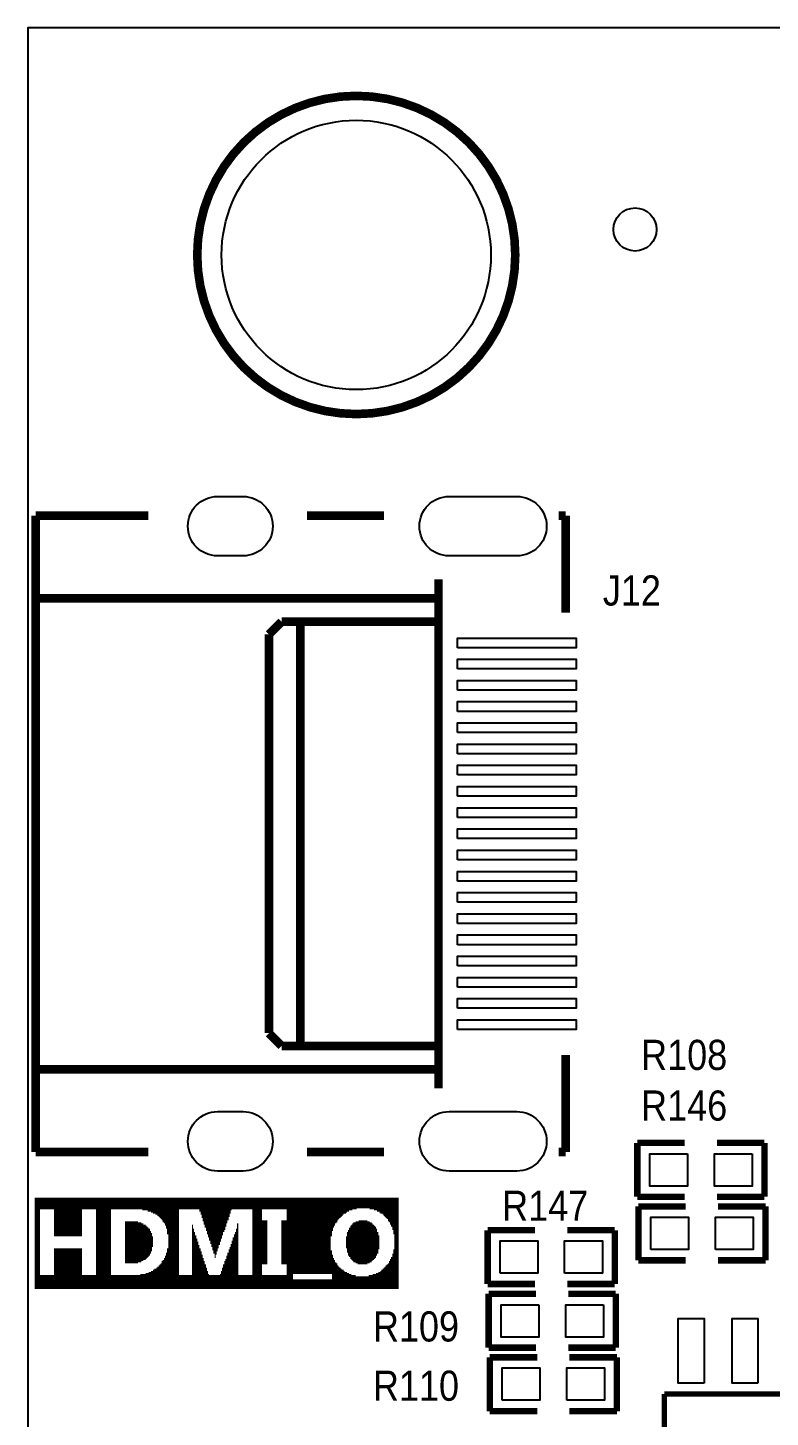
# Model space of a CAD drawing. Extents: x -1 to 188, y -4 to 106.
# Drawn here: x 0 to 17.51, y 73.57 to 106.32 of the extents above; entities that cross this region are included whole.
import ezdxf

# ---------------------------------------------------------------- set-up
doc = ezdxf.new("R2010")
doc.units = 0
for name, color, linetype in [('BG_OUTLINE', 3, 'CONTINUOUS'), ('MA_PEN3', 5, 'CONTINUOUS'), ('PG_SILKSCREEN_TOP', 6, 'CONTINUOUS'), ('PIN_TOP', 7, 'CONTINUOUS'), ('RD_SILKSCREEN_TOP', 8, 'CONTINUOUS')]:
    doc.layers.add(name, color=color, linetype=linetype)

msp = doc.modelspace()

# ---------------------------------------------------------------- linework, layer by layer
at = {"layer": 'BG_OUTLINE'}
msp.add_lwpolyline([(165.1, 106.3198), (45.988, 106.3198), (22.576, 106.3198), (0, 106.3198), (0, 0), (15.0114, 0), (15.0114, 8.255), (33.3502, 8.255), (33.3502, 0), (41.3512, 0), (41.3512, 6.4262, -0.414214), (43.18, 8.255, -0.414214), (45.0088, 6.4262), (45.0088, -3.9878), (45.5168, -4.4958), (55.6895, -4.4958)], format="xyb", dxfattribs=at)
at = {"layer": 'MA_PEN3', "const_width": 0.0254}
for points in [[(0.1623, 78.7339), (8.7475, 78.7339)], [(0.1623, 78.7085), (8.7475, 78.7085)], [(0.1623, 78.6831), (8.7475, 78.6831)], [(0.1623, 78.6577), (8.7475, 78.6577)], [(0.1623, 78.6323), (8.7475, 78.6323)], [(0.1623, 78.6069), (8.7475, 78.6069)], [(0.1623, 78.5815), (8.7475, 78.5815)], [(0.1623, 78.5561), (8.7475, 78.5561)], [(0.1623, 78.5307), (8.7475, 78.5307)], [(0.1623, 78.5053), (8.7475, 78.5053)], [(0.1623, 78.4799), (7.7569, 78.4799)], [(0.1623, 78.4545), (0.2893, 78.4545)], [(0.1623, 78.4291), (0.2893, 78.4291)], [(0.1623, 78.4037), (0.2893, 78.4037)], [(0.1623, 78.3783), (0.2893, 78.3783)], [(0.1623, 78.3529), (0.2893, 78.3529)], [(0.1623, 78.3275), (0.2893, 78.3275)], [(0.1623, 78.3021), (0.2893, 78.3021)], [(0.1623, 78.2767), (0.2893, 78.2767)], [(0.6195, 78.4545), (1.2799, 78.4545)], [(0.6195, 78.4291), (1.2799, 78.4291)], [(0.6195, 78.4037), (1.2799, 78.4037)], [(0.6195, 78.3783), (1.2799, 78.3783)], [(0.6195, 78.3529), (1.2799, 78.3529)], [(0.6195, 78.3275), (1.2799, 78.3275)], [(0.6195, 78.3021), (1.2799, 78.3021)], [(0.6195, 78.2767), (1.2799, 78.2767)], [(1.6101, 78.4545), (1.9657, 78.4545)], [(1.6101, 78.4291), (1.9657, 78.4291)], [(1.6101, 78.4037), (1.9657, 78.4037)], [(1.6101, 78.3783), (1.9657, 78.3783)], [(1.6101, 78.3529), (1.9657, 78.3529)], [(1.6101, 78.3275), (1.9657, 78.3275)], [(1.6101, 78.3021), (1.9657, 78.3021)], [(1.6101, 78.2767), (1.9657, 78.2767)], [(2.7023, 78.4545), (3.5659, 78.4545)], [(2.8293, 78.4291), (3.5659, 78.4291)], [(2.9055, 78.4037), (3.5659, 78.4037)], [(2.9563, 78.3783), (3.5659, 78.3783)], [(3.0071, 78.3529), (3.5659, 78.3529)], [(3.0579, 78.3275), (3.5659, 78.3275)], [(3.0833, 78.3021), (3.5659, 78.3021)], [(3.1087, 78.2767), (3.5659, 78.2767)], [(4.0485, 78.4545), (4.8105, 78.4545)], [(4.0485, 78.4291), (4.7851, 78.4291)], [(4.0739, 78.4037), (4.7851, 78.4037)], [(4.0739, 78.3783), (4.7851, 78.3783)], [(4.0739, 78.3529), (4.7597, 78.3529)], [(4.0993, 78.3275), (4.7597, 78.3275)], [(4.0993, 78.3021), (4.7597, 78.3021)], [(4.0993, 78.2767), (4.7343, 78.2767)], [(5.2931, 78.4545), (5.5217, 78.4545)], [(5.2931, 78.4291), (5.5217, 78.4291)], [(5.2931, 78.4037), (5.5217, 78.4037)], [(5.2931, 78.3783), (5.5217, 78.3783)], [(5.2931, 78.3529), (5.5217, 78.3529)], [(5.2931, 78.3275), (5.5217, 78.3275)], [(5.2931, 78.3021), (5.5217, 78.3021)], [(5.2931, 78.2767), (5.5217, 78.2767)], [(6.1059, 78.4545), (7.6553, 78.4545)], [(6.1059, 78.4291), (7.5791, 78.4291)], [(6.1059, 78.4037), (7.5283, 78.4037)], [(6.1059, 78.3783), (7.5029, 78.3783)], [(6.1059, 78.3529), (7.4521, 78.3529)], [(6.1059, 78.3275), (7.4267, 78.3275)], [(6.1059, 78.3021), (7.4013, 78.3021)], [(6.1059, 78.2767), (7.3759, 78.2767)], [(8.0617, 78.4799), (8.7475, 78.4799)], [(8.1633, 78.4545), (8.7475, 78.4545)], [(8.2395, 78.4291), (8.7475, 78.4291)], [(8.2903, 78.4037), (8.7475, 78.4037)], [(8.3157, 78.3783), (8.7475, 78.3783)], [(8.3665, 78.3529), (8.7475, 78.3529)], [(8.3919, 78.3275), (8.7475, 78.3275)], [(8.4173, 78.3021), (8.7475, 78.3021)], [(8.4427, 78.2767), (8.7475, 78.2767)], [(0.1623, 78.2513), (0.2893, 78.2513)], [(0.1623, 78.2259), (0.2893, 78.2259)], [(0.1623, 78.2005), (0.2893, 78.2005)], [(0.1623, 78.1751), (0.2893, 78.1751)], [(0.1623, 78.1497), (0.2893, 78.1497)], [(0.1623, 78.1243), (0.2893, 78.1243)], [(0.1623, 78.0989), (0.2893, 78.0989)], [(0.1623, 78.0735), (0.2893, 78.0735)], [(0.1623, 78.0481), (0.2893, 78.0481)], [(0.1623, 78.0227), (0.2893, 78.0227)], [(0.1623, 77.9973), (0.2893, 77.9973)], [(0.1623, 77.9719), (0.2893, 77.9719)], [(0.1623, 77.9465), (0.2893, 77.9465)], [(0.6195, 78.2513), (1.2799, 78.2513)], [(0.6195, 78.2259), (1.2799, 78.2259)], [(0.6195, 78.2005), (1.2799, 78.2005)], [(0.6195, 78.1751), (1.2799, 78.1751)], [(0.6195, 78.1497), (1.2799, 78.1497)], [(0.6195, 78.1243), (1.2799, 78.1243)], [(0.6195, 78.0989), (1.2799, 78.0989)], [(0.6195, 78.0735), (1.2799, 78.0735)], [(0.6195, 78.0481), (1.2799, 78.0481)], [(0.6195, 78.0227), (1.2799, 78.0227)], [(0.6195, 77.9973), (1.2799, 77.9973)], [(0.6195, 77.9719), (1.2799, 77.9719)], [(0.6195, 77.9465), (1.2799, 77.9465)], [(1.6101, 78.2513), (1.9657, 78.2513)], [(1.6101, 78.2259), (1.9657, 78.2259)], [(1.6101, 78.2005), (1.9657, 78.2005)], [(1.6101, 78.1751), (1.9657, 78.1751)], [(1.6101, 78.1497), (1.9657, 78.1497)], [(1.6101, 78.1243), (1.9657, 78.1243)], [(1.6101, 78.0989), (1.9657, 78.0989)], [(1.6101, 78.0735), (1.9657, 78.0735)], [(1.6101, 78.0481), (1.9657, 78.0481)], [(1.6101, 78.0227), (1.9657, 78.0227)], [(1.6101, 77.9973), (1.9657, 77.9973)], [(1.6101, 77.9719), (1.9657, 77.9719)], [(1.6101, 77.9465), (1.9657, 77.9465)], [(2.2959, 78.1751), (2.6007, 78.1751)], [(2.2959, 78.1497), (2.6769, 78.1497)], [(2.2959, 78.1243), (2.7277, 78.1243)], [(2.2959, 78.0989), (2.7785, 78.0989)], [(2.2959, 78.0735), (2.8039, 78.0735)], [(2.2959, 78.0481), (2.8293, 78.0481)], [(2.2959, 78.0227), (2.8547, 78.0227)], [(2.2959, 77.9973), (2.8801, 77.9973)], [(2.2959, 77.9719), (2.8801, 77.9719)], [(2.2959, 77.9465), (2.9055, 77.9465)], [(3.1341, 78.2513), (3.5659, 78.2513)], [(3.1595, 78.2259), (3.5659, 78.2259)], [(3.1849, 78.2005), (3.5659, 78.2005)], [(3.1849, 78.1751), (3.5659, 78.1751)], [(3.2103, 78.1497), (3.5659, 78.1497)], [(3.2357, 78.1243), (3.5659, 78.1243)], [(3.2357, 78.0989), (3.5659, 78.0989)], [(3.2611, 78.0735), (3.5659, 78.0735)], [(3.2611, 78.0481), (3.5659, 78.0481)], [(3.2611, 78.0227), (3.5659, 78.0227)], [(3.2865, 77.9973), (3.5659, 77.9973)], [(3.2865, 77.9719), (3.5659, 77.9719)], [(3.2865, 77.9465), (3.5659, 77.9465)], [(3.8707, 78.0989), (3.8961, 78.0989)], [(3.8707, 78.0735), (3.8961, 78.0735)], [(3.8707, 78.0481), (3.8961, 78.0481)], [(3.8707, 78.0227), (3.8961, 78.0227)], [(3.8707, 77.9973), (3.9215, 77.9973)], [(3.8707, 77.9719), (3.9215, 77.9719)], [(3.8707, 77.9465), (3.9215, 77.9465)], [(4.1247, 78.2513), (4.7343, 78.2513)], [(4.1247, 78.2259), (4.7343, 78.2259)], [(4.1247, 78.2005), (4.7089, 78.2005)], [(4.1501, 78.1751), (4.7089, 78.1751)], [(4.1501, 78.1497), (4.7089, 78.1497)], [(4.1501, 78.1243), (4.6835, 78.1243)], [(4.1755, 78.0989), (4.6835, 78.0989)], [(4.1755, 78.0735), (4.6835, 78.0735)], [(4.1755, 78.0481), (4.6581, 78.0481)], [(4.2009, 78.0227), (4.6581, 78.0227)], [(4.2009, 77.9973), (4.6581, 77.9973)], [(4.2009, 77.9719), (4.6327, 77.9719)], [(4.2263, 77.9465), (4.6327, 77.9465)], [(4.9121, 77.9973), (4.9629, 77.9973)], [(4.9121, 77.9719), (4.9629, 77.9719)], [(4.9121, 77.9465), (4.9629, 77.9465)], [(4.9375, 78.1243), (4.9629, 78.1243)], [(4.9375, 78.0989), (4.9629, 78.0989)], [(4.9375, 78.0735), (4.9629, 78.0735)], [(4.9375, 78.0481), (4.9629, 78.0481)], [(4.9375, 78.0227), (4.9629, 78.0227)], [(5.2931, 78.2513), (5.5217, 78.2513)], [(5.2931, 78.2259), (5.5217, 78.2259)], [(5.2931, 78.2005), (5.6487, 78.2005)], [(5.2931, 78.1751), (5.6487, 78.1751)], [(5.2931, 78.1497), (5.6487, 78.1497)], [(5.2931, 78.1243), (5.6487, 78.1243)], [(5.2931, 78.0989), (5.6487, 78.0989)], [(5.2931, 78.0735), (5.6487, 78.0735)], [(5.2931, 78.0481), (5.6487, 78.0481)], [(5.2931, 78.0227), (5.6487, 78.0227)], [(5.2931, 77.9973), (5.6487, 77.9973)], [(5.2931, 77.9719), (5.6487, 77.9719)], [(5.2931, 77.9465), (5.6487, 77.9465)], [(5.9789, 78.2005), (7.2997, 78.2005)], [(5.9789, 78.1751), (7.2997, 78.1751)], [(5.9789, 78.1497), (7.2743, 78.1497)], [(5.9789, 78.1243), (7.2489, 78.1243)], [(5.9789, 78.0989), (7.2489, 78.0989)], [(5.9789, 78.0735), (7.2235, 78.0735)], [(5.9789, 78.0481), (7.2235, 78.0481)], [(5.9789, 78.0227), (7.1981, 78.0227)], [(5.9789, 77.9973), (7.1981, 77.9973)], [(5.9789, 77.9719), (7.1981, 77.9719)], [(5.9789, 77.9465), (7.1727, 77.9465)], [(6.1059, 78.2513), (7.3505, 78.2513)], [(6.1059, 78.2259), (7.3251, 78.2259)], [(7.5537, 77.9719), (8.2395, 77.9719)], [(7.5537, 77.9465), (8.2395, 77.9465)], [(7.5791, 78.0227), (8.2141, 78.0227)], [(7.5791, 77.9973), (8.2395, 77.9973)], [(7.6045, 78.0735), (8.1887, 78.0735)], [(7.6045, 78.0481), (8.2141, 78.0481)], [(7.6299, 78.0989), (8.1633, 78.0989)], [(7.6553, 78.1243), (8.1379, 78.1243)], [(7.6807, 78.1497), (8.1125, 78.1497)], [(7.7315, 78.1751), (8.0617, 78.1751)], [(7.8077, 78.2005), (8.0109, 78.2005)], [(8.4681, 78.2513), (8.7475, 78.2513)], [(8.4935, 78.2259), (8.7475, 78.2259)], [(8.4935, 78.2005), (8.7475, 78.2005)], [(8.5189, 78.1751), (8.7475, 78.1751)], [(8.5443, 78.1497), (8.7475, 78.1497)], [(8.5443, 78.1243), (8.7475, 78.1243)], [(8.5697, 78.0989), (8.7475, 78.0989)], [(8.5697, 78.0735), (8.7475, 78.0735)], [(8.5951, 78.0481), (8.7475, 78.0481)], [(8.5951, 78.0227), (8.7475, 78.0227)], [(8.5951, 77.9973), (8.7475, 77.9973)], [(8.6205, 77.9719), (8.7475, 77.9719)], [(8.6205, 77.9465), (8.7475, 77.9465)], [(0.1623, 77.9211), (0.2893, 77.9211)], [(0.1623, 77.8957), (0.2893, 77.8957)], [(0.1623, 77.8703), (0.2893, 77.8703)], [(0.1623, 77.8449), (0.2893, 77.8449)], [(0.1623, 77.8195), (0.2893, 77.8195)], [(0.1623, 77.7941), (0.2893, 77.7941)], [(0.1623, 77.7687), (0.2893, 77.7687)], [(0.1623, 77.7433), (0.2893, 77.7433)], [(0.1623, 77.7179), (0.2893, 77.7179)], [(0.1623, 77.6925), (0.2893, 77.6925)], [(0.1623, 77.6671), (0.2893, 77.6671)], [(0.1623, 77.6417), (0.2893, 77.6417)], [(0.1623, 77.6163), (0.2893, 77.6163)], [(0.6195, 77.9211), (1.2799, 77.9211)], [(0.6195, 77.8957), (1.2799, 77.8957)], [(0.6195, 77.8703), (1.2799, 77.8703)], [(0.6195, 77.8449), (1.2799, 77.8449)], [(1.6101, 77.9211), (1.9657, 77.9211)], [(1.6101, 77.8957), (1.9657, 77.8957)], [(1.6101, 77.8703), (1.9657, 77.8703)], [(1.6101, 77.8449), (1.9657, 77.8449)], [(1.6101, 77.8195), (1.9657, 77.8195)], [(1.6101, 77.7941), (1.9657, 77.7941)], [(1.6101, 77.7687), (1.9657, 77.7687)], [(1.6101, 77.7433), (1.9657, 77.7433)], [(1.6101, 77.7179), (1.9657, 77.7179)], [(1.6101, 77.6925), (1.9657, 77.6925)], [(1.6101, 77.6671), (1.9657, 77.6671)], [(1.6101, 77.6417), (1.9657, 77.6417)], [(1.6101, 77.6163), (1.9657, 77.6163)], [(2.2959, 77.9211), (2.9055, 77.9211)], [(2.2959, 77.8957), (2.9309, 77.8957)], [(2.2959, 77.8703), (2.9309, 77.8703)], [(2.2959, 77.8449), (2.9309, 77.8449)], [(2.2959, 77.8195), (2.9563, 77.8195)], [(2.2959, 77.7941), (2.9563, 77.7941)], [(2.2959, 77.7687), (2.9563, 77.7687)], [(2.2959, 77.7433), (2.9563, 77.7433)], [(2.2959, 77.7179), (2.9563, 77.7179)], [(2.2959, 77.6925), (2.9563, 77.6925)], [(2.2959, 77.6671), (2.9563, 77.6671)], [(2.2959, 77.6417), (2.9563, 77.6417)], [(2.2959, 77.6163), (2.9563, 77.6163)], [(3.2865, 77.9211), (3.5659, 77.9211)], [(3.2865, 77.8957), (3.5659, 77.8957)], [(3.3119, 77.8703), (3.5659, 77.8703)], [(3.3119, 77.8449), (3.5659, 77.8449)], [(3.3119, 77.8195), (3.5659, 77.8195)], [(3.3119, 77.7941), (3.5659, 77.7941)], [(3.3119, 77.7687), (3.5659, 77.7687)], [(3.3119, 77.7433), (3.5659, 77.7433)], [(3.3119, 77.7179), (3.5659, 77.7179)], [(3.3119, 77.6925), (3.5659, 77.6925)], [(3.3119, 77.6671), (3.5659, 77.6671)], [(3.3119, 77.6417), (3.5659, 77.6417)], [(3.3119, 77.6163), (3.5659, 77.6163)], [(3.8707, 77.9211), (3.9469, 77.9211)], [(3.8707, 77.8957), (3.9469, 77.8957)], [(3.8707, 77.8703), (3.9469, 77.8703)], [(3.8707, 77.8449), (3.9723, 77.8449)], [(3.8707, 77.8195), (3.9723, 77.8195)], [(3.8707, 77.7941), (3.9723, 77.7941)], [(3.8707, 77.7687), (3.9977, 77.7687)], [(3.8707, 77.7433), (3.9977, 77.7433)], [(3.8707, 77.7179), (3.9977, 77.7179)], [(3.8707, 77.6925), (4.0231, 77.6925)], [(3.8707, 77.6671), (4.0231, 77.6671)], [(3.8707, 77.6417), (4.0231, 77.6417)], [(3.8707, 77.6163), (4.0485, 77.6163)], [(4.2263, 77.9211), (4.6073, 77.9211)], [(4.2263, 77.8957), (4.6073, 77.8957)], [(4.2517, 77.8703), (4.6073, 77.8703)], [(4.2517, 77.8449), (4.5819, 77.8449)], [(4.2517, 77.8195), (4.5819, 77.8195)], [(4.2771, 77.7941), (4.5819, 77.7941)], [(4.2771, 77.7687), (4.5565, 77.7687)], [(4.2771, 77.7433), (4.5565, 77.7433)], [(4.3025, 77.7179), (4.5565, 77.7179)], [(4.3025, 77.6925), (4.5311, 77.6925)], [(4.3025, 77.6671), (4.5311, 77.6671)], [(4.3279, 77.6417), (4.5311, 77.6417)], [(4.3279, 77.6163), (4.5057, 77.6163)], [(4.7851, 77.6417), (4.9629, 77.6417)], [(4.7851, 77.6163), (4.9629, 77.6163)], [(4.8105, 77.7179), (4.9629, 77.7179)], [(4.8105, 77.6925), (4.9629, 77.6925)], [(4.8105, 77.6671), (4.9629, 77.6671)], [(4.8359, 77.7941), (4.9629, 77.7941)], [(4.8359, 77.7687), (4.9629, 77.7687)], [(4.8359, 77.7433), (4.9629, 77.7433)], [(4.8613, 77.8703), (4.9629, 77.8703)], [(4.8613, 77.8449), (4.9629, 77.8449)], [(4.8613, 77.8195), (4.9629, 77.8195)], [(4.8867, 77.9211), (4.9629, 77.9211)], [(4.8867, 77.8957), (4.9629, 77.8957)], [(5.2931, 77.9211), (5.6487, 77.9211)], [(5.2931, 77.8957), (5.6487, 77.8957)], [(5.2931, 77.8703), (5.6487, 77.8703)], [(5.2931, 77.8449), (5.6487, 77.8449)], [(5.2931, 77.8195), (5.6487, 77.8195)], [(5.2931, 77.7941), (5.6487, 77.7941)], [(5.2931, 77.7687), (5.6487, 77.7687)], [(5.2931, 77.7433), (5.6487, 77.7433)], [(5.2931, 77.7179), (5.6487, 77.7179)], [(5.2931, 77.6925), (5.6487, 77.6925)], [(5.2931, 77.6671), (5.6487, 77.6671)], [(5.2931, 77.6417), (5.6487, 77.6417)], [(5.2931, 77.6163), (5.6487, 77.6163)], [(5.9789, 77.9211), (7.1727, 77.9211)], [(5.9789, 77.8957), (7.1727, 77.8957)], [(5.9789, 77.8703), (7.1727, 77.8703)], [(5.9789, 77.8449), (7.1727, 77.8449)], [(5.9789, 77.8195), (7.1473, 77.8195)], [(5.9789, 77.7941), (7.1473, 77.7941)], [(5.9789, 77.7687), (7.1473, 77.7687)], [(5.9789, 77.7433), (7.1473, 77.7433)], [(5.9789, 77.7179), (7.1473, 77.7179)], [(5.9789, 77.6925), (7.1473, 77.6925)], [(5.9789, 77.6671), (7.1473, 77.6671)], [(5.9789, 77.6417), (7.1473, 77.6417)], [(5.9789, 77.6163), (7.1473, 77.6163)], [(7.5029, 77.8195), (8.2903, 77.8195)], [(7.5029, 77.7941), (8.2903, 77.7941)], [(7.5029, 77.7687), (8.2903, 77.7687)], [(7.5029, 77.7433), (8.2903, 77.7433)], [(7.5029, 77.7179), (8.2903, 77.7179)], [(7.5029, 77.6925), (8.2903, 77.6925)], [(7.5029, 77.6671), (8.2903, 77.6671)], [(7.5029, 77.6417), (8.2903, 77.6417)], [(7.5029, 77.6163), (8.2903, 77.6163)], [(7.5283, 77.9211), (8.2649, 77.9211)], [(7.5283, 77.8957), (8.2649, 77.8957)], [(7.5283, 77.8703), (8.2649, 77.8703)], [(7.5283, 77.8449), (8.2903, 77.8449)], [(8.6205, 77.9211), (8.7475, 77.9211)], [(8.6205, 77.8957), (8.7475, 77.8957)], [(8.6459, 77.8703), (8.7475, 77.8703)], [(8.6459, 77.8449), (8.7475, 77.8449)], [(8.6459, 77.8195), (8.7475, 77.8195)], [(8.6459, 77.7941), (8.7475, 77.7941)], [(8.6459, 77.7687), (8.7475, 77.7687)], [(8.6459, 77.7433), (8.7475, 77.7433)], [(8.6459, 77.7179), (8.7475, 77.7179)], [(8.6459, 77.6925), (8.7475, 77.6925)], [(8.6459, 77.6671), (8.7475, 77.6671)], [(8.6459, 77.6417), (8.7475, 77.6417)], [(8.6459, 77.6163), (8.7475, 77.6163)], [(0.1623, 77.5909), (0.2893, 77.5909)], [(0.1623, 77.5655), (0.2893, 77.5655)], [(0.1623, 77.5401), (0.2893, 77.5401)], [(0.1623, 77.5147), (0.2893, 77.5147)], [(0.1623, 77.4893), (0.2893, 77.4893)], [(0.1623, 77.4639), (0.2893, 77.4639)], [(0.1623, 77.4385), (0.2893, 77.4385)], [(0.1623, 77.4131), (0.2893, 77.4131)], [(0.1623, 77.3877), (0.2893, 77.3877)], [(0.1623, 77.3623), (0.2893, 77.3623)], [(0.1623, 77.3369), (0.2893, 77.3369)], [(0.1623, 77.3115), (0.2893, 77.3115)], [(0.1623, 77.2861), (0.2893, 77.2861)], [(0.6195, 77.5401), (1.2799, 77.5401)], [(0.6195, 77.5147), (1.2799, 77.5147)], [(0.6195, 77.4893), (1.2799, 77.4893)], [(0.6195, 77.4639), (1.2799, 77.4639)], [(0.6195, 77.4385), (1.2799, 77.4385)], [(0.6195, 77.4131), (1.2799, 77.4131)], [(0.6195, 77.3877), (1.2799, 77.3877)], [(0.6195, 77.3623), (1.2799, 77.3623)], [(0.6195, 77.3369), (1.2799, 77.3369)], [(0.6195, 77.3115), (1.2799, 77.3115)], [(0.6195, 77.2861), (1.2799, 77.2861)], [(1.6101, 77.5909), (1.9657, 77.5909)], [(1.6101, 77.5655), (1.9657, 77.5655)], [(1.6101, 77.5401), (1.9657, 77.5401)], [(1.6101, 77.5147), (1.9657, 77.5147)], [(1.6101, 77.4893), (1.9657, 77.4893)], [(1.6101, 77.4639), (1.9657, 77.4639)], [(1.6101, 77.4385), (1.9657, 77.4385)], [(1.6101, 77.4131), (1.9657, 77.4131)], [(1.6101, 77.3877), (1.9657, 77.3877)], [(1.6101, 77.3623), (1.9657, 77.3623)], [(1.6101, 77.3369), (1.9657, 77.3369)], [(1.6101, 77.3115), (1.9657, 77.3115)], [(1.6101, 77.2861), (1.9657, 77.2861)], [(2.2959, 77.5909), (2.9563, 77.5909)], [(2.2959, 77.5655), (2.9309, 77.5655)], [(2.2959, 77.5401), (2.9309, 77.5401)], [(2.2959, 77.5147), (2.9309, 77.5147)], [(2.2959, 77.4893), (2.9309, 77.4893)], [(2.2959, 77.4639), (2.9055, 77.4639)], [(2.2959, 77.4385), (2.9055, 77.4385)], [(2.2959, 77.4131), (2.8801, 77.4131)], [(2.2959, 77.3877), (2.8801, 77.3877)], [(2.2959, 77.3623), (2.8547, 77.3623)], [(2.2959, 77.3369), (2.8293, 77.3369)], [(2.2959, 77.3115), (2.8039, 77.3115)], [(2.2959, 77.2861), (2.7785, 77.2861)], [(3.2103, 77.3115), (3.5659, 77.3115)], [(3.2103, 77.2861), (3.5659, 77.2861)], [(3.2357, 77.3623), (3.5659, 77.3623)], [(3.2357, 77.3369), (3.5659, 77.3369)], [(3.2611, 77.4385), (3.5659, 77.4385)], [(3.2611, 77.4131), (3.5659, 77.4131)], [(3.2611, 77.3877), (3.5659, 77.3877)], [(3.2865, 77.5401), (3.5659, 77.5401)], [(3.2865, 77.5147), (3.5659, 77.5147)], [(3.2865, 77.4893), (3.5659, 77.4893)], [(3.2865, 77.4639), (3.5659, 77.4639)], [(3.3119, 77.5909), (3.5659, 77.5909)], [(3.3119, 77.5655), (3.5659, 77.5655)], [(3.8707, 77.5909), (4.0485, 77.5909)], [(3.8707, 77.5655), (4.0485, 77.5655)], [(3.8707, 77.5401), (4.0739, 77.5401)], [(3.8707, 77.5147), (4.0739, 77.5147)], [(3.8707, 77.4893), (4.0739, 77.4893)], [(3.8707, 77.4639), (4.0993, 77.4639)], [(3.8707, 77.4385), (4.0993, 77.4385)], [(3.8707, 77.4131), (4.0993, 77.4131)], [(3.8707, 77.3877), (4.1247, 77.3877)], [(3.8707, 77.3623), (4.1247, 77.3623)], [(3.8707, 77.3369), (4.1247, 77.3369)], [(3.8707, 77.3115), (4.1501, 77.3115)], [(3.8707, 77.2861), (4.1501, 77.2861)], [(4.3279, 77.5909), (4.5057, 77.5909)], [(4.3533, 77.5655), (4.5057, 77.5655)], [(4.3533, 77.5401), (4.4803, 77.5401)], [(4.3533, 77.5147), (4.4803, 77.5147)], [(4.3787, 77.4893), (4.4803, 77.4893)], [(4.3787, 77.4639), (4.4549, 77.4639)], [(4.3787, 77.4385), (4.4549, 77.4385)], [(4.4041, 77.4131), (4.4549, 77.4131)], [(4.4041, 77.3877), (4.4295, 77.3877)], [(4.4041, 77.3623), (4.4295, 77.3623)], [(4.4041, 77.3369), (4.4295, 77.3369)], [(4.6581, 77.2861), (4.9629, 77.2861)], [(4.6835, 77.3623), (4.9629, 77.3623)], [(4.6835, 77.3369), (4.9629, 77.3369)], [(4.6835, 77.3115), (4.9629, 77.3115)], [(4.7089, 77.4385), (4.9629, 77.4385)], [(4.7089, 77.4131), (4.9629, 77.4131)], [(4.7089, 77.3877), (4.9629, 77.3877)], [(4.7343, 77.5147), (4.9629, 77.5147)], [(4.7343, 77.4893), (4.9629, 77.4893)], [(4.7343, 77.4639), (4.9629, 77.4639)], [(4.7597, 77.5655), (4.9629, 77.5655)], [(4.7597, 77.5401), (4.9629, 77.5401)], [(4.7851, 77.5909), (4.9629, 77.5909)], [(5.2931, 77.5909), (5.6487, 77.5909)], [(5.2931, 77.5655), (5.6487, 77.5655)], [(5.2931, 77.5401), (5.6487, 77.5401)], [(5.2931, 77.5147), (5.6487, 77.5147)], [(5.2931, 77.4893), (5.6487, 77.4893)], [(5.2931, 77.4639), (5.6487, 77.4639)], [(5.2931, 77.4385), (5.6487, 77.4385)], [(5.2931, 77.4131), (5.6487, 77.4131)], [(5.2931, 77.3877), (5.6487, 77.3877)], [(5.2931, 77.3623), (5.6487, 77.3623)], [(5.2931, 77.3369), (5.6487, 77.3369)], [(5.2931, 77.3115), (5.6487, 77.3115)], [(5.2931, 77.2861), (5.6487, 77.2861)], [(5.9789, 77.5909), (7.1473, 77.5909)], [(5.9789, 77.5655), (7.1473, 77.5655)], [(5.9789, 77.5401), (7.1473, 77.5401)], [(5.9789, 77.5147), (7.1473, 77.5147)], [(5.9789, 77.4893), (7.1727, 77.4893)], [(5.9789, 77.4639), (7.1727, 77.4639)], [(5.9789, 77.4385), (7.1727, 77.4385)], [(5.9789, 77.4131), (7.1727, 77.4131)], [(5.9789, 77.3877), (7.1981, 77.3877)], [(5.9789, 77.3623), (7.1981, 77.3623)], [(5.9789, 77.3369), (7.1981, 77.3369)], [(5.9789, 77.3115), (7.2235, 77.3115)], [(5.9789, 77.2861), (7.2235, 77.2861)], [(7.5029, 77.5909), (8.2903, 77.5909)], [(7.5029, 77.5655), (8.2903, 77.5655)], [(7.5283, 77.5401), (8.2903, 77.5401)], [(7.5283, 77.5147), (8.2649, 77.5147)], [(7.5283, 77.4893), (8.2649, 77.4893)], [(7.5283, 77.4639), (8.2649, 77.4639)], [(7.5537, 77.4385), (8.2649, 77.4385)], [(7.5537, 77.4131), (8.2395, 77.4131)], [(7.5537, 77.3877), (8.2395, 77.3877)], [(7.5791, 77.3623), (8.2141, 77.3623)], [(7.6045, 77.3369), (8.2141, 77.3369)], [(7.6045, 77.3115), (8.1887, 77.3115)], [(7.6299, 77.2861), (8.1633, 77.2861)], [(8.5443, 77.2861), (8.7475, 77.2861)], [(8.5697, 77.3369), (8.7475, 77.3369)], [(8.5697, 77.3115), (8.7475, 77.3115)], [(8.5951, 77.4131), (8.7475, 77.4131)], [(8.5951, 77.3877), (8.7475, 77.3877)], [(8.5951, 77.3623), (8.7475, 77.3623)], [(8.6205, 77.5147), (8.7475, 77.5147)], [(8.6205, 77.4893), (8.7475, 77.4893)], [(8.6205, 77.4639), (8.7475, 77.4639)], [(8.6205, 77.4385), (8.7475, 77.4385)], [(8.6459, 77.5909), (8.7475, 77.5909)], [(8.6459, 77.5655), (8.7475, 77.5655)], [(8.6459, 77.5401), (8.7475, 77.5401)], [(0.1623, 77.2607), (0.2893, 77.2607)], [(0.1623, 77.2353), (0.2893, 77.2353)], [(0.1623, 77.2099), (0.2893, 77.2099)], [(0.1623, 77.1845), (0.2893, 77.1845)], [(0.1623, 77.1591), (0.2893, 77.1591)], [(0.1623, 77.1337), (0.2893, 77.1337)], [(0.1623, 77.1083), (0.2893, 77.1083)], [(0.1623, 77.0829), (0.2893, 77.0829)], [(0.1623, 77.0575), (0.2893, 77.0575)], [(0.1623, 77.0321), (0.2893, 77.0321)], [(0.1623, 77.0067), (0.2893, 77.0067)], [(0.1623, 76.9813), (0.2893, 76.9813)], [(0.1623, 76.9559), (0.2893, 76.9559)], [(0.6195, 77.2607), (1.2799, 77.2607)], [(0.6195, 77.2353), (1.2799, 77.2353)], [(0.6195, 77.2099), (1.2799, 77.2099)], [(0.6195, 77.1845), (1.2799, 77.1845)], [(0.6195, 77.1591), (1.2799, 77.1591)], [(0.6195, 77.1337), (1.2799, 77.1337)], [(0.6195, 77.1083), (1.2799, 77.1083)], [(0.6195, 77.0829), (1.2799, 77.0829)], [(0.6195, 77.0575), (1.2799, 77.0575)], [(0.6195, 77.0321), (1.2799, 77.0321)], [(0.6195, 77.0067), (1.2799, 77.0067)], [(0.6195, 76.9813), (1.2799, 76.9813)], [(0.6195, 76.9559), (1.2799, 76.9559)], [(1.6101, 77.2607), (1.9657, 77.2607)], [(1.6101, 77.2353), (1.9657, 77.2353)], [(1.6101, 77.2099), (1.9657, 77.2099)], [(1.6101, 77.1845), (1.9657, 77.1845)], [(1.6101, 77.1591), (1.9657, 77.1591)], [(1.6101, 77.1337), (1.9657, 77.1337)], [(1.6101, 77.1083), (1.9657, 77.1083)], [(1.6101, 77.0829), (1.9657, 77.0829)], [(1.6101, 77.0575), (1.9657, 77.0575)], [(1.6101, 77.0321), (1.9657, 77.0321)], [(1.6101, 77.0067), (1.9657, 77.0067)], [(1.6101, 76.9813), (1.9657, 76.9813)], [(1.6101, 76.9559), (1.9657, 76.9559)], [(2.2959, 77.2607), (2.7277, 77.2607)], [(2.2959, 77.2353), (2.6769, 77.2353)], [(2.2959, 77.2099), (2.6007, 77.2099)], [(2.7785, 76.9559), (3.5659, 76.9559)], [(2.8547, 76.9813), (3.5659, 76.9813)], [(2.9055, 77.0067), (3.5659, 77.0067)], [(2.9563, 77.0321), (3.5659, 77.0321)], [(2.9817, 77.0575), (3.5659, 77.0575)], [(3.0325, 77.0829), (3.5659, 77.0829)], [(3.0579, 77.1083), (3.5659, 77.1083)], [(3.0833, 77.1337), (3.5659, 77.1337)], [(3.1087, 77.1591), (3.5659, 77.1591)], [(3.1341, 77.1845), (3.5659, 77.1845)], [(3.1595, 77.2353), (3.5659, 77.2353)], [(3.1595, 77.2099), (3.5659, 77.2099)], [(3.1849, 77.2607), (3.5659, 77.2607)], [(3.8707, 77.2607), (4.1501, 77.2607)], [(3.8707, 77.2353), (4.1755, 77.2353)], [(3.8707, 77.2099), (4.1755, 77.2099)], [(3.8707, 77.1845), (4.1755, 77.1845)], [(3.8707, 77.1591), (4.2009, 77.1591)], [(3.8707, 77.1337), (4.2009, 77.1337)], [(3.8707, 77.1083), (4.2009, 77.1083)], [(3.8707, 77.0829), (4.2263, 77.0829)], [(3.8707, 77.0575), (4.2263, 77.0575)], [(3.8707, 77.0321), (4.2263, 77.0321)], [(3.8707, 77.0067), (4.2517, 77.0067)], [(3.8707, 76.9813), (4.2517, 76.9813)], [(3.8707, 76.9559), (4.2517, 76.9559)], [(4.5565, 77.0067), (4.9629, 77.0067)], [(4.5565, 76.9813), (4.9629, 76.9813)], [(4.5565, 76.9559), (4.9629, 76.9559)], [(4.5819, 77.0829), (4.9629, 77.0829)], [(4.5819, 77.0575), (4.9629, 77.0575)], [(4.5819, 77.0321), (4.9629, 77.0321)], [(4.6073, 77.1591), (4.9629, 77.1591)], [(4.6073, 77.1337), (4.9629, 77.1337)], [(4.6073, 77.1083), (4.9629, 77.1083)], [(4.6327, 77.2353), (4.9629, 77.2353)], [(4.6327, 77.2099), (4.9629, 77.2099)], [(4.6327, 77.1845), (4.9629, 77.1845)], [(4.6581, 77.2607), (4.9629, 77.2607)], [(5.2931, 77.2607), (5.6487, 77.2607)], [(5.2931, 77.2353), (5.6487, 77.2353)], [(5.2931, 77.2099), (5.6487, 77.2099)], [(5.2931, 77.1845), (5.6487, 77.1845)], [(5.2931, 77.1591), (5.5217, 77.1591)], [(5.2931, 77.1337), (5.5217, 77.1337)], [(5.2931, 77.1083), (5.5217, 77.1083)], [(5.2931, 77.0829), (5.5217, 77.0829)], [(5.2931, 77.0575), (5.5217, 77.0575)], [(5.2931, 77.0321), (5.5217, 77.0321)], [(5.2931, 77.0067), (5.5217, 77.0067)], [(5.2931, 76.9813), (5.5217, 76.9813)], [(5.2931, 76.9559), (5.5217, 76.9559)], [(5.9789, 77.2607), (7.2489, 77.2607)], [(5.9789, 77.2353), (7.2489, 77.2353)], [(5.9789, 77.2099), (7.2743, 77.2099)], [(5.9789, 77.1845), (7.2997, 77.1845)], [(6.1059, 77.1591), (7.2997, 77.1591)], [(6.1059, 77.1337), (7.3251, 77.1337)], [(6.1059, 77.1083), (7.3505, 77.1083)], [(6.1059, 77.0829), (7.3759, 77.0829)], [(6.1059, 77.0575), (7.4013, 77.0575)], [(6.1059, 77.0321), (7.4521, 77.0321)], [(6.1059, 77.0067), (7.4775, 77.0067)], [(6.1059, 76.9813), (7.5283, 76.9813)], [(6.1059, 76.9559), (7.5791, 76.9559)], [(7.6553, 77.2607), (8.1379, 77.2607)], [(7.6807, 77.2353), (8.1125, 77.2353)], [(7.7315, 77.2099), (8.0617, 77.2099)], [(7.7823, 77.1845), (8.0109, 77.1845)], [(8.2141, 76.9559), (8.7475, 76.9559)], [(8.2649, 76.9813), (8.7475, 76.9813)], [(8.3157, 77.0067), (8.7475, 77.0067)], [(8.3411, 77.0321), (8.7475, 77.0321)], [(8.3665, 77.0575), (8.7475, 77.0575)], [(8.3919, 77.0829), (8.7475, 77.0829)], [(8.4173, 77.1083), (8.7475, 77.1083)], [(8.4427, 77.1337), (8.7475, 77.1337)], [(8.4681, 77.1591), (8.7475, 77.1591)], [(8.4935, 77.1845), (8.7475, 77.1845)], [(8.5189, 77.2353), (8.7475, 77.2353)], [(8.5189, 77.2099), (8.7475, 77.2099)], [(8.5443, 77.2607), (8.7475, 77.2607)], [(0.1623, 76.9305), (0.2893, 76.9305)], [(0.1623, 76.9051), (6.2583, 76.9051)], [(0.1623, 76.8797), (6.2583, 76.8797)], [(0.1623, 76.8543), (6.2583, 76.8543)], [(0.1623, 76.8289), (6.2583, 76.8289)], [(0.1623, 76.8035), (8.7475, 76.8035)], [(0.1623, 76.7781), (8.7475, 76.7781)], [(0.1623, 76.7527), (8.7475, 76.7527)], [(0.1623, 76.7273), (8.7475, 76.7273)], [(0.1623, 76.7019), (8.7475, 76.7019)], [(0.1623, 76.6765), (8.7475, 76.6765)], [(0.1623, 76.6511), (8.7475, 76.6511)], [(0.1623, 76.6257), (8.7475, 76.6257)], [(0.6195, 76.9305), (1.2799, 76.9305)], [(1.6101, 76.9305), (1.9657, 76.9305)], [(2.6515, 76.9305), (3.5659, 76.9305)], [(3.8707, 76.9305), (4.2771, 76.9305)], [(4.5311, 76.9305), (4.9629, 76.9305)], [(5.2931, 76.9305), (5.5217, 76.9305)], [(6.1059, 76.9305), (6.2583, 76.9305)], [(7.1727, 76.9305), (7.6299, 76.9305)], [(7.1727, 76.9051), (7.7315, 76.9051)], [(7.1727, 76.8797), (8.7475, 76.8797)], [(7.1727, 76.8543), (8.7475, 76.8543)], [(7.1727, 76.8289), (8.7475, 76.8289)], [(8.0363, 76.9051), (8.7475, 76.9051)], [(8.1379, 76.9305), (8.7475, 76.9305)], [(0.1623, 76.6003), (8.7475, 76.6003)]]:
    msp.add_lwpolyline(points, dxfattribs=at)
at = {"layer": 'PG_SILKSCREEN_TOP', "const_width": 0.2032}
msp.add_lwpolyline([(11.4973, 100.965, 1), (3.9967, 100.965, 1)], format="xyb", close=True, dxfattribs=at)
at = {"layer": 'PG_SILKSCREEN_TOP'}
for points, const_width in [([(0.1862, 94.8218), (2.8402, 94.8218)], 0.2032), ([(0.1862, 79.8218), (0.1862, 94.8218)], 0.2032), ([(6.5852, 94.8218), (8.4028, 94.8218)], 0.2032), ([(12.5199, 94.8218), (12.6863, 94.8218)], 0.2032), ([(12.6863, 94.8218), (12.6863, 92.5358)], 0.2032), ([(9.6863, 81.3217), (9.6863, 93.3219)], 0.2032), ([(0.1862, 92.8731), (9.6863, 92.8731)], 0.2032), ([(5.6863, 92.0217), (5.9863, 92.3219)], 0.2032), ([(5.9863, 92.3219), (9.6863, 92.3219)], 0.2032), ([(6.431, 82.3217), (6.431, 92.3219)], 0.2032), ([(5.6863, 82.6219), (5.6863, 92.0217)], 0.2032), ([(5.9863, 82.3217), (5.6863, 82.6219)], 0.2032), ([(9.6863, 82.3217), (5.9863, 82.3217)], 0.2032), ([(12.6863, 82.1078), (12.6863, 79.8218)], 0.2032), ([(0.1862, 81.7705), (9.6863, 81.7705)], 0.2032), ([(2.8402, 79.8218), (0.1862, 79.8218)], 0.2032), ([(6.5852, 79.8218), (8.4028, 79.8218)], 0.2032), ([(12.6863, 79.8218), (12.5199, 79.8218)], 0.2032), ([(15.494, 80.0354), (14.3764, 80.0354)], 0.1524), ([(14.3764, 80.0354), (14.3764, 79.9846)], 0.1524), ([(14.3764, 79.9846), (14.3764, 78.8162)], 0.1524), ([(16.256, 80.0354), (17.3736, 80.0354)], 0.1524), ([(17.3736, 80.0354), (17.3736, 79.9846)], 0.1524), ([(17.3736, 79.9846), (17.3736, 78.8162)], 0.1524), ([(14.3764, 78.8162), (14.3764, 78.7654)], 0.1524), ([(14.3764, 78.7654), (15.494, 78.7654)], 0.1524), ([(14.4018, 78.486), (14.4018, 78.5368)], 0.1524), ([(14.4018, 78.5368), (15.5194, 78.5368)], 0.1524), ([(17.3736, 78.7654), (16.256, 78.7654)], 0.1524), ([(17.399, 78.5368), (16.2814, 78.5368)], 0.1524), ([(17.3736, 78.8162), (17.3736, 78.7654)], 0.1524), ([(17.399, 78.486), (17.399, 78.5368)], 0.1524), ([(14.4018, 77.3176), (14.4018, 78.486)], 0.1524), ([(17.399, 77.3176), (17.399, 78.486)], 0.1524), ([(10.8458, 77.9272), (10.8458, 77.978)], 0.1524), ([(10.8458, 77.978), (11.9634, 77.978)], 0.1524), ([(10.8458, 76.7588), (10.8458, 77.9272)], 0.1524), ([(13.843, 77.978), (12.7254, 77.978)], 0.1524), ([(13.843, 77.9272), (13.843, 77.978)], 0.1524), ([(13.843, 76.7588), (13.843, 77.9272)], 0.1524), ([(14.4018, 77.2668), (14.4018, 77.3176)], 0.1524), ([(15.5194, 77.2668), (14.4018, 77.2668)], 0.1524), ([(16.2814, 77.2668), (17.399, 77.2668)], 0.1524), ([(17.399, 77.2668), (17.399, 77.3176)], 0.1524), ([(10.8458, 76.708), (10.8458, 76.7588)], 0.1524), ([(11.9634, 76.708), (10.8458, 76.708)], 0.1524), ([(12.7254, 76.708), (13.843, 76.708)], 0.1524), ([(13.843, 76.708), (13.843, 76.7588)], 0.1524), ([(11.9888, 76.4794), (10.8712, 76.4794)], 0.1524), ([(10.8712, 76.4794), (10.8712, 76.4286)], 0.1524), ([(10.8712, 76.4286), (10.8712, 75.2602)], 0.1524), ([(12.7508, 76.4794), (13.8684, 76.4794)], 0.1524), ([(13.8684, 76.4794), (13.8684, 76.4286)], 0.1524), ([(13.8684, 76.4286), (13.8684, 75.2602)], 0.1524), ([(10.8712, 75.2602), (10.8712, 75.2094)], 0.1524), ([(13.8684, 75.2602), (13.8684, 75.2094)], 0.1524), ([(10.8712, 75.2094), (11.9888, 75.2094)], 0.1524), ([(10.8966, 74.93), (10.8966, 74.9808)], 0.1524), ([(10.8966, 74.9808), (12.0142, 74.9808)], 0.1524), ([(10.8966, 73.7616), (10.8966, 74.93)], 0.1524), ([(13.8684, 75.2094), (12.7508, 75.2094)], 0.1524), ([(13.8938, 74.9808), (12.7762, 74.9808)], 0.1524), ([(13.8938, 74.93), (13.8938, 74.9808)], 0.1524), ([(13.8938, 73.7616), (13.8938, 74.93)], 0.1524), ([(15.0114, 74.1172), (20.0914, 74.1172)], 0.127), ([(15.0114, 73.152), (15.0114, 74.1172)], 0.127), ([(10.8966, 73.7108), (10.8966, 73.7616)], 0.1524), ([(12.0142, 73.7108), (10.8966, 73.7108)], 0.1524), ([(12.7762, 73.7108), (13.8938, 73.7108)], 0.1524), ([(13.8938, 73.7108), (13.8938, 73.7616)], 0.1524)]:
    msp.add_lwpolyline(points, dxfattribs=dict(at, const_width=const_width))
at = {"layer": 'PIN_TOP'}
for points in [[(5.0762, 93.8719), (4.4762, 93.8719, -1), (4.4762, 95.2719), (5.0762, 95.2719, -1)], [(11.5363, 93.8719), (9.9363, 93.8719, -1), (9.9363, 95.2719), (11.5363, 95.2719, -1)], [(5.0762, 79.3718), (4.4762, 79.3718, -1), (4.4762, 80.7718), (5.0762, 80.7718, -1)], [(11.5363, 79.3718), (9.9363, 79.3718, -1), (9.9363, 80.7718), (11.5363, 80.7718, -1)]]:
    msp.add_lwpolyline(points, format="xyb", close=True, dxfattribs=at)
for points in [[(10.13635, 91.7075), (10.13635, 91.9361), (12.93645, 91.9361), (12.93645, 91.7075)], [(10.13635, 91.2074), (10.13635, 91.436), (12.93645, 91.436), (12.93645, 91.2074)], [(10.13635, 90.7075), (10.13635, 90.9361), (12.93645, 90.9361), (12.93645, 90.7075)], [(10.13635, 90.2074), (10.13635, 90.436), (12.93645, 90.436), (12.93645, 90.2074)], [(10.13635, 89.7075), (10.13635, 89.9361), (12.93645, 89.9361), (12.93645, 89.7075)], [(10.13635, 89.2074), (10.13635, 89.436), (12.93645, 89.436), (12.93645, 89.2074)], [(10.13635, 88.7075), (10.13635, 88.9361), (12.93645, 88.9361), (12.93645, 88.7075)], [(10.13635, 88.2074), (10.13635, 88.436), (12.93645, 88.436), (12.93645, 88.2074)], [(10.13635, 87.7075), (10.13635, 87.9361), (12.93645, 87.9361), (12.93645, 87.7075)], [(10.13635, 87.2074), (10.13635, 87.436), (12.93645, 87.436), (12.93645, 87.2074)], [(10.13635, 86.7075), (10.13635, 86.9361), (12.93645, 86.9361), (12.93645, 86.7075)], [(10.13635, 86.2074), (10.13635, 86.436), (12.93645, 86.436), (12.93645, 86.2074)], [(10.13635, 85.7075), (10.13635, 85.9361), (12.93645, 85.9361), (12.93645, 85.7075)], [(10.13635, 85.2074), (10.13635, 85.436), (12.93645, 85.436), (12.93645, 85.2074)], [(10.13635, 84.7075), (10.13635, 84.9361), (12.93645, 84.9361), (12.93645, 84.7075)], [(10.13635, 84.2074), (10.13635, 84.436), (12.93645, 84.436), (12.93645, 84.2074)], [(10.13635, 83.7075), (10.13635, 83.9361), (12.93645, 83.9361), (12.93645, 83.7075)], [(10.13635, 83.2074), (10.13635, 83.436), (12.93645, 83.436), (12.93645, 83.2074)], [(10.13635, 82.7075), (10.13635, 82.9361), (12.93645, 82.9361), (12.93645, 82.7075)], [(15.5575, 79.7778), (15.5575, 79.0158), (14.6685, 79.0158), (14.6685, 79.7778)], [(17.0815, 79.7778), (17.0815, 79.0158), (16.1925, 79.0158), (16.1925, 79.7778)], [(14.6939, 77.5244), (14.6939, 78.2864), (15.5829, 78.2864), (15.5829, 77.5244)], [(16.2179, 77.5244), (16.2179, 78.2864), (17.1069, 78.2864), (17.1069, 77.5244)], [(11.1379, 76.9656), (11.1379, 77.7276), (12.0269, 77.7276), (12.0269, 76.9656)], [(12.6619, 76.9656), (12.6619, 77.7276), (13.5509, 77.7276), (13.5509, 76.9656)], [(12.0523, 76.2218), (12.0523, 75.4598), (11.1633, 75.4598), (11.1633, 76.2218)], [(13.5763, 76.2218), (13.5763, 75.4598), (12.6873, 75.4598), (12.6873, 76.2218)], [(15.9512, 74.3712), (15.3416, 74.3712), (15.3416, 75.8952), (15.9512, 75.8952)], [(17.2212, 74.3712), (16.6116, 74.3712), (16.6116, 75.8952), (17.2212, 75.8952)], [(11.1887, 73.9684), (11.1887, 74.7304), (12.0777, 74.7304), (12.0777, 73.9684)], [(12.7127, 73.9684), (12.7127, 74.7304), (13.6017, 74.7304), (13.6017, 73.9684)]]:
    msp.add_lwpolyline(points, close=True, dxfattribs=at)
for centre, radius in [((7.747, 100.965), 3.175), ((14.322, 101.566), 0.508)]:
    msp.add_circle(centre, radius, dxfattribs=at)

# ---------------------------------------------------------------- texts
at = {"layer": 'RD_SILKSCREEN_TOP', "width": 0.892857}
for s, p in [('J12', (13.5636, 92.7016)), ('R108', (14.4653, 81.7542)), ('R146', (14.4653, 80.5604)), ('R147', (11.1887, 78.1982)), ('R109', (8.1407, 75.3534)), ('R110', (8.1407, 73.9564))]:
    msp.add_text(s, height=0.7112, dxfattribs=at).set_placement(p)

doc.saveas('drawing.dxf')
